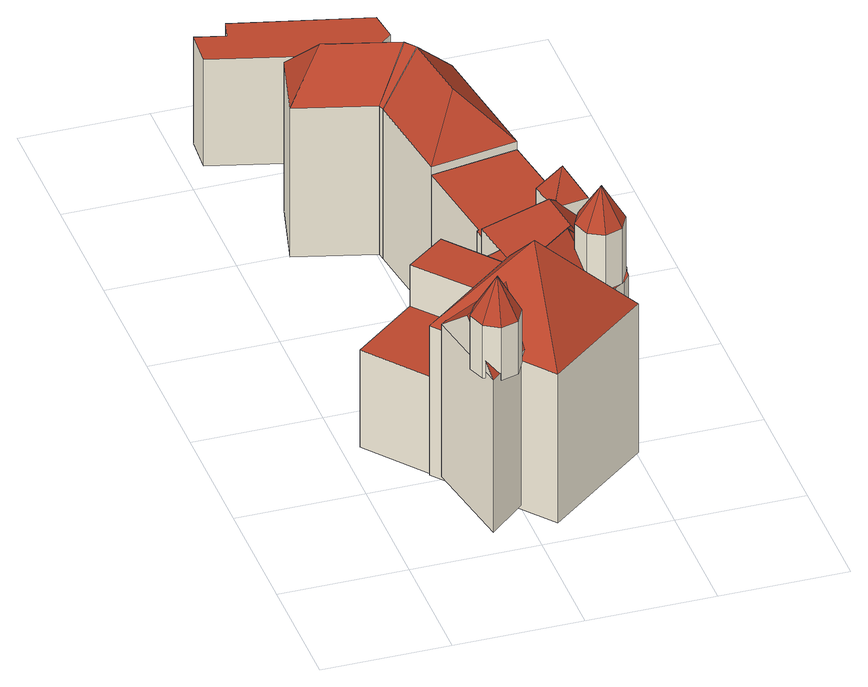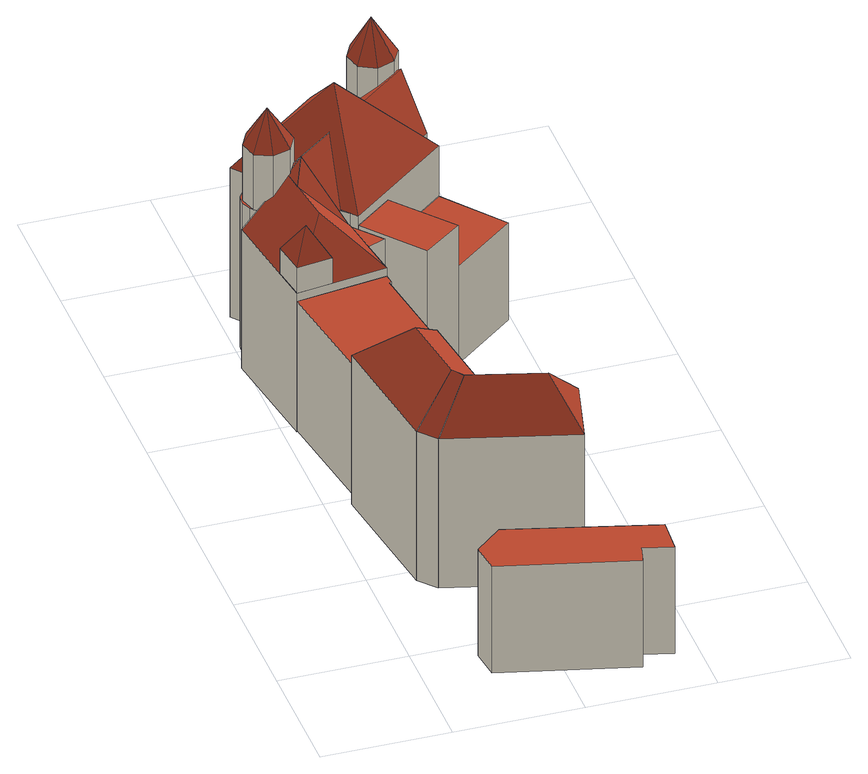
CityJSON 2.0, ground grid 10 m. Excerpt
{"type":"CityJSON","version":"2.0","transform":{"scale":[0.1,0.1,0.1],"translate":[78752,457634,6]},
"CityObjects":{
"building1":{"type":"Building","children":["building1-1","building1-2","building1-3","building1-4","building1-5","building1-6","building1-7","building1-8","building1-9","building1-10","building1-11","building1-12","building1-13","building1-14","building1-15","building1-16","building1-17","building1-18","building1-19","building1-20"]},
"building1-1":{"type":"BuildingPart","attributes":{"roofType":"1000","RelativeEavesHeight":11.24,"RelativeRidgeHeight":11.24,"AbsoluteEavesHeight":18.96,"AbsoluteRidgeHeight":18.96},"parents":["building1"],"geometry":[{"type":"Solid","lod":"2","boundaries":[[[[0,1,2,3]],[[1,4,5,2]],[[4,6,7,5]],[[6,8,9,7]],[[8,10,11,9]],[[10,0,3,11]],[[10,8,6,4,1,0]],[[3,2,5,7,9,11]]]],"semantics":{"surfaces":[{"type":"WallSurface"},{"type":"RoofSurface","Direction":0,"Slope":90},{"type":"GroundSurface"}],"values":[[0,0,0,0,0,0,1,2]]}}]},
"building1-2":{"type":"BuildingPart","attributes":{"roofType":"1000","RelativeEavesHeight":11.88,"RelativeRidgeHeight":11.88,"AbsoluteEavesHeight":19.75,"AbsoluteRidgeHeight":19.75},"parents":["building1"],"geometry":[{"type":"Solid","lod":"2","boundaries":[[[[12,13,14,15]],[[13,16,17,14]],[[16,12,15,17]],[[16,13,12]],[[15,14,17]]]],"semantics":{"surfaces":[{"type":"WallSurface"},{"type":"RoofSurface","Direction":0,"Slope":90},{"type":"GroundSurface"}],"values":[[0,0,0,1,2]]}}]},
"building1-3":{"type":"BuildingPart","attributes":{"roofType":"1000","RelativeEavesHeight":12.15,"RelativeRidgeHeight":12.15,"AbsoluteEavesHeight":20.04,"AbsoluteRidgeHeight":20.04},"parents":["building1"],"geometry":[{"type":"Solid","lod":"2","boundaries":[[[[18,19,20,21]],[[19,22,23,20]],[[22,24,25,23]],[[24,18,21,25]],[[24,22,19,18]],[[21,20,23,25]]]],"semantics":{"surfaces":[{"type":"WallSurface"},{"type":"RoofSurface","Direction":0,"Slope":90},{"type":"GroundSurface"}],"values":[[0,0,0,0,1,2]]}}]},
"building1-4":{"type":"BuildingPart","attributes":{"roofType":"1000","RelativeEavesHeight":8.5,"RelativeRidgeHeight":8.5,"AbsoluteEavesHeight":16.44,"AbsoluteRidgeHeight":16.44},"parents":["building1"],"geometry":[{"type":"Solid","lod":"2","boundaries":[[[[26,27,28,29]],[[27,30,21,28]],[[30,31,25,21]],[[31,26,29,25]],[[31,30,27,26]],[[29,28,21,25]]]],"semantics":{"surfaces":[{"type":"WallSurface"},{"type":"RoofSurface","Direction":0,"Slope":90},{"type":"GroundSurface"}],"values":[[0,0,0,0,1,2]]}}]},
"building1-5":{"type":"BuildingPart","attributes":{"roofType":"1120","RelativeEavesHeight":13.06,"RelativeRidgeHeight":19.53,"AbsoluteEavesHeight":20.84,"AbsoluteRidgeHeight":27.31},"parents":["building1"],"geometry":[{"type":"Solid","lod":"2","boundaries":[[[[32,33,34,35]],[[33,36,37,34]],[[36,38,39,37]],[[38,32,35,39]],[[33,32,40]],[[36,33,40]],[[38,36,40]],[[32,38,40]],[[35,34,37,39]]]],"semantics":{"surfaces":[{"type":"WallSurface"},{"type":"RoofSurface","Direction":231.46,"Slope":39.16},{"type":"RoofSurface","Direction":321.32,"Slope":40.53},{"type":"RoofSurface","Direction":51.15,"Slope":39.16},{"type":"RoofSurface","Direction":141.18,"Slope":40.53},{"type":"GroundSurface"}],"values":[[0,0,0,0,1,2,3,4,5]]}}]},
"building1-6":{"type":"BuildingPart","attributes":{"roofType":"1070","RelativeEavesHeight":4.75,"RelativeRidgeHeight":7.75,"AbsoluteEavesHeight":25.59,"AbsoluteRidgeHeight":28.6},"parents":["building1"],"geometry":[{"type":"Solid","lod":"2","boundaries":[[[[41,42,43,44]],[[42,45,46,43]],[[45,47,48,46]],[[47,49,50,48]],[[49,51,52,50]],[[51,53,54,52]],[[53,55,56,54]],[[55,41,44,56]],[[42,41,57]],[[45,42,57]],[[47,45,57]],[[49,47,57]],[[51,49,57]],[[53,51,57]],[[55,53,57]],[[41,55,57]],[[44,43,46,48,50,52,54,56]]]],"semantics":{"surfaces":[{"type":"WallSurface"},{"type":"RoofSurface","Direction":342.19,"Slope":29.61},{"type":"RoofSurface","Direction":27.37,"Slope":29.38},{"type":"RoofSurface","Direction":73,"Slope":29.44},{"type":"RoofSurface","Direction":118.19,"Slope":29.99},{"type":"RoofSurface","Direction":163.45,"Slope":30.83},{"type":"RoofSurface","Direction":208.38,"Slope":31.15},{"type":"RoofSurface","Direction":252.82,"Slope":30.91},{"type":"RoofSurface","Direction":298.12,"Slope":30.26},{"type":"GroundSurface"}],"values":[[0,0,0,0,0,0,0,0,1,2,3,4,5,6,7,8,9]]}}]},
"building1-7":{"type":"BuildingPart","attributes":{"roofType":"1130","RelativeEavesHeight":12.1,"RelativeRidgeHeight":15.7,"AbsoluteEavesHeight":19.75,"AbsoluteRidgeHeight":23.35},"parents":["building1"],"geometry":[{"type":"Solid","lod":"2","boundaries":[[[[58,59,60,61]],[[59,62,63,60]],[[62,64,65,63]],[[64,58,61,65]],[[62,59,66]],[[58,64,67]],[[59,58,67,66]],[[64,62,66,67]],[[61,60,63,65]]]],"semantics":{"surfaces":[{"type":"WallSurface"},{"type":"RoofSurface","Direction":352.3,"Slope":44.09},{"type":"RoofSurface","Direction":262.12,"Slope":45.09},{"type":"RoofSurface","Direction":82.04,"Slope":44.35},{"type":"GroundSurface"}],"values":[[0,0,0,0,1,0,2,3,4]]}}]},
"building1-8":{"type":"BuildingPart","attributes":{"roofType":"1130","RelativeEavesHeight":13.38,"RelativeRidgeHeight":16.54,"AbsoluteEavesHeight":21.45,"AbsoluteRidgeHeight":24.61},"parents":["building1"],"geometry":[{"type":"Solid","lod":"2","boundaries":[[[[68,69,70,71]],[[69,72,73,70]],[[72,74,75,73]],[[74,68,71,75]],[[72,69,76]],[[68,74,77]],[[69,68,77,76]],[[74,72,76,77]],[[71,70,73,75]]]],"semantics":{"surfaces":[{"type":"WallSurface"},{"type":"RoofSurface","Direction":33.81,"Slope":-34.04},{"type":"RoofSurface","Direction":321.64,"Slope":47.7},{"type":"RoofSurface","Direction":140.3,"Slope":46.1},{"type":"GroundSurface"}],"values":[[0,0,0,0,1,0,2,3,4]]}}]},
"building1-9":{"type":"BuildingPart","attributes":{"roofType":"1070","RelativeEavesHeight":4.54,"RelativeRidgeHeight":7.75,"AbsoluteEavesHeight":25.39,"AbsoluteRidgeHeight":28.6},"parents":["building1"],"geometry":[{"type":"Solid","lod":"2","boundaries":[[[[78,79,80,81]],[[79,82,83,80]],[[82,84,85,83]],[[84,86,87,85]],[[86,88,89,87]],[[88,90,91,89]],[[90,92,93,91]],[[92,78,81,93]],[[79,78,94]],[[82,79,94]],[[84,82,94]],[[86,84,94]],[[88,86,94]],[[90,88,94]],[[92,90,94]],[[78,92,94]],[[81,80,83,85,87,89,91,93]]]],"semantics":{"surfaces":[{"type":"WallSurface"},{"type":"RoofSurface","Direction":342.19,"Slope":28.05},{"type":"RoofSurface","Direction":27.37,"Slope":27.83},{"type":"RoofSurface","Direction":73,"Slope":27.89},{"type":"RoofSurface","Direction":118.19,"Slope":28.42},{"type":"RoofSurface","Direction":163.45,"Slope":29.23},{"type":"RoofSurface","Direction":208.38,"Slope":29.54},{"type":"RoofSurface","Direction":252.82,"Slope":29.31},{"type":"RoofSurface","Direction":298.12,"Slope":28.68},{"type":"GroundSurface"}],"values":[[0,0,0,0,0,0,0,0,1,2,3,4,5,6,7,8,9]]}}]},
"building1-10":{"type":"BuildingPart","attributes":{"roofType":"1010","RelativeEavesHeight":2.81,"RelativeRidgeHeight":4.82,"AbsoluteEavesHeight":22.55,"AbsoluteRidgeHeight":24.57},"parents":["building1"],"geometry":[{"type":"Solid","lod":"2","boundaries":[[[[12,95,96,97]],[[95,98,99,96]],[[98,12,97,99]],[[98,95,12]],[[97,96,99]]]],"semantics":{"surfaces":[{"type":"WallSurface"},{"type":"RoofSurface","Direction":321.61,"Slope":38.59},{"type":"GroundSurface"}],"values":[[0,0,0,1,2]]}}]},
"building1-11":{"type":"BuildingPart","attributes":{"roofType":"1010","RelativeEavesHeight":3.21,"RelativeRidgeHeight":4.82,"AbsoluteEavesHeight":22.96,"AbsoluteRidgeHeight":24.57},"parents":["building1"],"geometry":[{"type":"Solid","lod":"2","boundaries":[[[[98,100,101,102]],[[100,12,103,101]],[[12,98,102,103]],[[12,100,98]],[[102,101,103]]]],"semantics":{"surfaces":[{"type":"WallSurface"},{"type":"RoofSurface","Direction":321.47,"Slope":38.6},{"type":"GroundSurface"}],"values":[[0,0,0,1,2]]}}]},
"building1-12":{"type":"BuildingPart","attributes":{"roofType":"1000","RelativeEavesHeight":3.07,"RelativeRidgeHeight":3.07,"AbsoluteEavesHeight":10.9,"AbsoluteRidgeHeight":10.9},"parents":["building1"],"geometry":[{"type":"Solid","lod":"2","boundaries":[[[[104,105,106,107]],[[105,108,109,106]],[[108,110,111,109]],[[110,112,113,111]],[[112,114,115,113]],[[114,104,107,115]],[[114,112,110,108,105,104]],[[107,106,109,111,113,115]]]],"semantics":{"surfaces":[{"type":"WallSurface"},{"type":"RoofSurface","Direction":0,"Slope":90},{"type":"GroundSurface"}],"values":[[0,0,0,0,0,0,1,2]]}}]},
"building1-13":{"type":"BuildingPart","attributes":{"roofType":"1130","RelativeEavesHeight":13,"RelativeRidgeHeight":16.53,"AbsoluteEavesHeight":19.71,"AbsoluteRidgeHeight":23.24},"parents":["building1"],"geometry":[{"type":"Solid","lod":"2","boundaries":[[[[116,117,118,119]],[[117,120,121,118]],[[120,122,123,121]],[[122,116,119,123]],[[120,117,124]],[[116,122,125]],[[117,116,125,124]],[[122,120,124,125]],[[119,118,121,123]]]],"semantics":{"surfaces":[{"type":"WallSurface"},{"type":"RoofSurface","Direction":170.16,"Slope":44.99},{"type":"RoofSurface","Direction":81.75,"Slope":44.24},{"type":"RoofSurface","Direction":261.88,"Slope":44.23},{"type":"GroundSurface"}],"values":[[0,0,0,0,1,0,2,3,4]]}}]},
"building1-14":{"type":"BuildingPart","attributes":{"roofType":"1120","RelativeEavesHeight":2.13,"RelativeRidgeHeight":4.55,"AbsoluteEavesHeight":21.87,"AbsoluteRidgeHeight":24.3},"parents":["building1"],"geometry":[{"type":"Solid","lod":"2","boundaries":[[[[126,127,128,129]],[[127,130,62,128]],[[130,131,132,62]],[[131,126,129,132]],[[127,126,133]],[[130,127,133]],[[131,130,133]],[[126,131,133]],[[129,128,62,132]]]],"semantics":{"surfaces":[{"type":"WallSurface"},{"type":"RoofSurface","Direction":259.76,"Slope":29.95},{"type":"RoofSurface","Direction":352.3,"Slope":30.12},{"type":"RoofSurface","Direction":81.71,"Slope":30.12},{"type":"RoofSurface","Direction":171.75,"Slope":28.91},{"type":"GroundSurface"}],"values":[[0,0,0,0,1,2,3,4,5]]}}]},
"building1-15":{"type":"BuildingPart","attributes":{"roofType":"1130","RelativeEavesHeight":13,"RelativeRidgeHeight":16.53,"AbsoluteEavesHeight":19.71,"AbsoluteRidgeHeight":23.24},"parents":["building1"],"geometry":[{"type":"Solid","lod":"2","boundaries":[[[[134,135,136,137]],[[135,138,139,136]],[[138,140,141,139]],[[140,134,137,141]],[[138,135,142]],[[134,140,143]],[[135,134,143,142]],[[140,138,142,143]],[[137,136,139,141]]]],"semantics":{"surfaces":[{"type":"WallSurface"},{"type":"RoofSurface","Direction":283.63,"Slope":34.03},{"type":"RoofSurface","Direction":194.79,"Slope":39.15},{"type":"RoofSurface","Direction":14.78,"Slope":39.15},{"type":"GroundSurface"}],"values":[[0,0,0,0,1,0,2,3,4]]}}]},
"building1-16":{"type":"BuildingPart","attributes":{"roofType":"1010","RelativeEavesHeight":1.53,"RelativeRidgeHeight":2.34,"AbsoluteEavesHeight":23.76,"AbsoluteRidgeHeight":24.57},"parents":["building1"],"geometry":[{"type":"Solid","lod":"2","boundaries":[[[[95,67,144,145]],[[67,98,146,144]],[[98,95,145,146]],[[98,67,95]],[[145,144,146]]]],"semantics":{"surfaces":[{"type":"WallSurface"},{"type":"RoofSurface","Direction":82.57,"Slope":42.95},{"type":"GroundSurface"}],"values":[[0,0,0,1,2]]}}]},
"building1-17":{"type":"BuildingPart","attributes":{"roofType":"1010","RelativeEavesHeight":2.08,"RelativeRidgeHeight":3.72,"AbsoluteEavesHeight":22.92,"AbsoluteRidgeHeight":24.57},"parents":["building1"],"geometry":[{"type":"Solid","lod":"2","boundaries":[[[[98,67,147,102]],[[67,148,147]],[[98,102,148]],[[148,67,98]],[[102,147,148]]]],"semantics":{"surfaces":[{"type":"WallSurface"},{"type":"RoofSurface","Direction":120.31,"Slope":35.75},{"type":"GroundSurface"}],"values":[[0,0,0,1,2]]}}]},
"building1-18":{"type":"BuildingPart","attributes":{"roofType":"1010","RelativeEavesHeight":2.48,"RelativeRidgeHeight":3.72,"AbsoluteEavesHeight":23.33,"AbsoluteRidgeHeight":24.57},"parents":["building1"],"geometry":[{"type":"Solid","lod":"2","boundaries":[[[[100,101,148]],[[100,98,102,101]],[[98,148,102]],[[98,100,148]],[[148,101,102]]]],"semantics":{"surfaces":[{"type":"WallSurface"},{"type":"RoofSurface","Direction":141.47,"Slope":39.62},{"type":"GroundSurface"}],"values":[[0,0,0,1,2]]}}]},
"building1-19":{"type":"BuildingPart","attributes":{"roofType":"1000","RelativeEavesHeight":13.15,"RelativeRidgeHeight":13.15,"AbsoluteEavesHeight":20.84,"AbsoluteRidgeHeight":20.84},"parents":["building1"],"geometry":[{"type":"Solid","lod":"2","boundaries":[[[[149,150,151,152]],[[150,153,154,151]],[[153,155,156,154]],[[155,157,158,156]],[[157,159,160,158]],[[159,52,161,160]],[[52,162,163,161]],[[162,164,165,163]],[[164,149,152,165]],[[164,162,52,159,157,155,153,150,149]],[[152,151,154,156,158,160,161,163,165]]]],"semantics":{"surfaces":[{"type":"WallSurface"},{"type":"RoofSurface","Direction":0,"Slope":90},{"type":"GroundSurface"}],"values":[[0,0,0,0,0,0,0,0,0,1,2]]}}]},
"building1-20":{"type":"BuildingPart","attributes":{"roofType":"1030","RelativeEavesHeight":13,"RelativeRidgeHeight":16.53,"AbsoluteEavesHeight":19.71,"AbsoluteRidgeHeight":23.24},"parents":["building1"],"geometry":[{"type":"Solid","lod":"2","boundaries":[[[[122,134,137,123]],[[134,140,141,137]],[[140,116,119,141]],[[116,122,123,119]],[[140,134,143]],[[122,116,125]],[[134,122,125,143]],[[116,140,143,125]],[[123,137,141,119]]]],"semantics":{"surfaces":[{"type":"WallSurface"},{"type":"RoofSurface","Direction":244.07,"Slope":44.92},{"type":"RoofSurface","Direction":51.27,"Slope":45.27},{"type":"GroundSurface"}],"values":[[0,0,0,0,0,0,1,2,3]]}}]},
"building2":{"type":"Building","attributes":{"roofType":"1000","RelativeEavesHeight":9.28,"RelativeRidgeHeight":9.28,"AbsoluteEavesHeight":15.9,"AbsoluteRidgeHeight":15.9},"geometry":[{"type":"Solid","lod":"2","boundaries":[[[[166,167,168,169]],[[167,170,171,168]],[[170,172,173,171]],[[172,174,175,173]],[[174,176,177,175]],[[176,178,179,177]],[[178,166,169,179]],[[178,176,174,172,170,167,166]],[[169,168,171,173,175,177,179]]]],"semantics":{"surfaces":[{"type":"WallSurface"},{"type":"RoofSurface","Direction":138.73,"Slope":90},{"type":"GroundSurface"}],"values":[[0,0,0,0,0,0,0,1,2]]}}]}
},
"vertices":[
[123,211,130],[122,219,130],[122,219,17],[123,211,17],[124,220,130],[124,220,17],[113,296,130],[113,296,17],[181,307,130],[181,307,17],[194,221,130],[194,221,17],
[132,153,137],[113,176,137],[113,176,19],[132,153,19],[128,182,137],[128,182,19],
[59,180,140],[90,204,140],[90,204,19],[59,180,19],[127,158,140],[127,158,19],[97,134,140],[97,134,19],
[45,92,104],[8,139,104],[8,139,19],[45,92,19],[59,180,104],[97,134,104],
[114,6,148],[45,92,148],[45,92,18],[114,6,18],[127,158,148],[127,158,18],[196,72,148],[196,72,18],[121,82,213],
[169,129,196],[183,133,196],[183,133,148],[169,129,148],[196,127,196],[196,127,148],[200,113,196],[200,113,148],[193,100,196],[193,100,148],[179,95,196],[179,95,148],[167,102,196],[167,102,148],[162,116,196],[162,116,148],[182,115,226],
[136,122,137],[123,211,137],[123,211,16],[136,122,16],[194,221,137],[194,221,16],[207,133,137],[207,133,16],[164,181,174],[171,128,174],
[51,83,154],[60,90,154],[60,90,21],[51,83,21],[118,52,154],[118,52,21],[65,5,154],[65,5,21],[108,84,186],[58,44,186],
[63,44,194],[77,49,194],[77,49,148],[63,44,148],[90,42,194],[90,42,148],[94,28,194],[94,28,148],[87,15,194],[87,15,148],[73,11,194],[73,11,148],[61,18,194],[61,18,148],[56,32,194],[56,32,148],[76,30,226],
[169,145,174],[169,145,138],[132,153,138],[160,126,186],[160,126,138],
[122,96,186],[122,96,148],[160,126,148],[132,153,148],
[123,211,49],[128,182,49],[128,182,18],[123,211,18],[113,176,49],[113,176,18],[90,204,49],[90,204,18],[92,206,49],[92,206,18],[122,219,49],[122,219,18],
[166,412,137],[181,307,137],[181,307,7],[166,412,7],[113,296,137],[113,296,7],[102,375,137],[102,375,7],[142,336,172],[134,394,172],
[171,190,159],[166,217,159],[166,217,137],[171,190,137],[194,221,159],[198,194,159],[198,194,137],[182,205,183],
[101,380,137],[39,397,137],[39,397,7],[101,380,7],[53,453,137],[53,453,7],[154,426,137],[154,426,7],[69,419,172],[127,403,172],
[171,128,162],[169,145,162],[160,126,162],
[171,128,148],[175,99,148],
[192,131,148],[198,125,148],[198,125,17],[192,131,17],[201,117,148],[201,117,17],[200,108,148],[200,108,17],[195,101,148],[195,101,17],[187,96,148],[187,96,17],[179,95,17],[178,96,148],[178,96,17],[154,125,148],[154,125,17],
[153,514,99],[131,495,99],[131,495,6],[153,514,6],[16,526,99],[16,526,6],[18,555,99],[18,555,6],[41,549,99],[41,549,6],[45,564,99],[45,564,6],[150,538,99],[150,538,6]
]}
